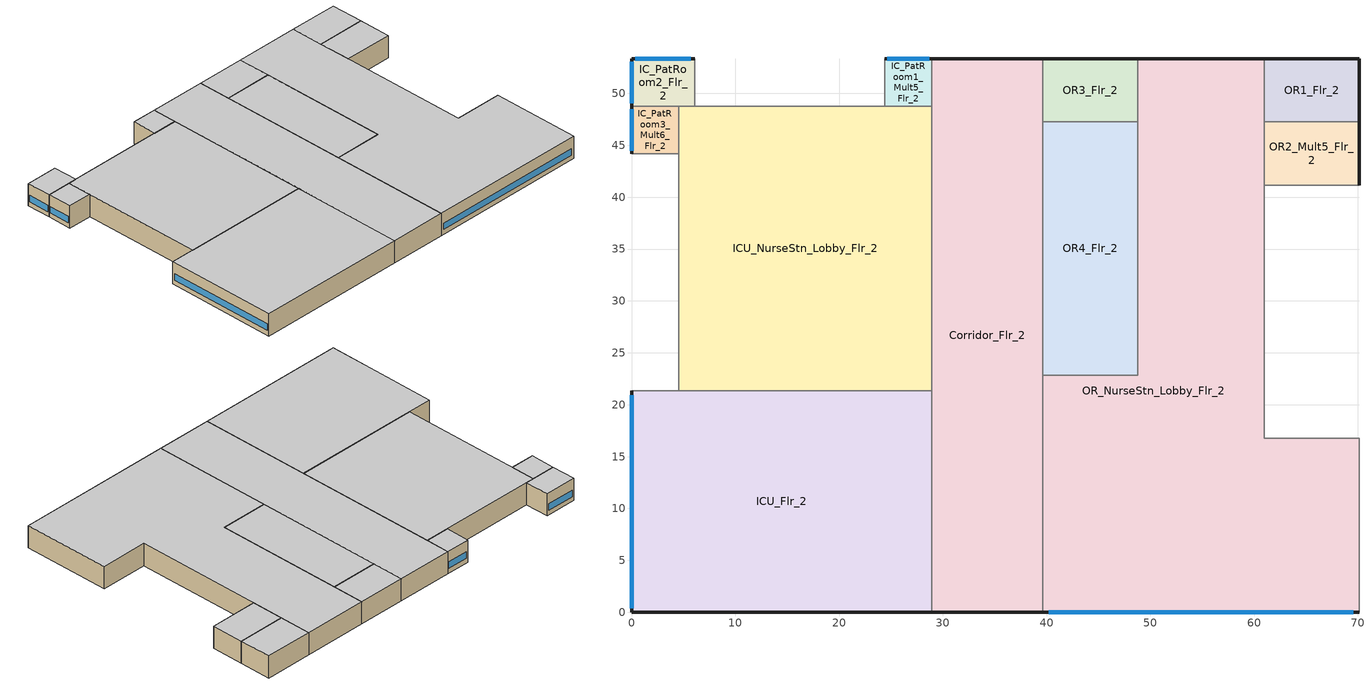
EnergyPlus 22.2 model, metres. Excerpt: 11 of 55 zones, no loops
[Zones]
Corridor_Flr_2
 floor adiabatic (INT-FLOOR-TOPSIDE): 39.62,53.34 39.62,0 28.96,0 28.96,53.34 z4.27
 wall outside (Mass Non-res Ext Wall): 39.62,53.34 28.96,53.34 / 28.96,0 39.62,0 z4.27:8.54
 wall adiabatic (int-walls): 39.62,0 39.62,53.34 / 28.96,53.34 28.96,0 z4.27:8.54
 ceiling adiabatic (INT-FLOOR-UNDERSIDE): 28.96,53.34 28.96,0 39.62,0 39.62,53.34 z8.54
ICU_Flr_2
 floor adiabatic (INT-FLOOR-TOPSIDE): 28.96,21.34 28.96,0 0,0 0,21.34 z4.27
 wall outside (Mass Non-res Ext Wall): 0,21.34 0,0 28.96,0 z4.27:8.54
 wall adiabatic (int-walls): 28.96,0 28.96,21.34 0,21.34 z4.27:8.54
 window (Window Non-res Fixed): 0,20.94 0,0.4 z5.18:6.4
 ceiling adiabatic (INT-FLOOR-UNDERSIDE): 0,21.34 0,0 28.96,0 28.96,21.34 z8.54
ICU_NurseStn_Lobby_Flr_2
 floor adiabatic (INT-FLOOR-TOPSIDE): 4.57,21.34 4.57,48.77 28.96,48.77 28.96,21.34 z4.27
 wall adiabatic (int-walls): 28.96,21.34 28.96,48.77 4.57,48.77 4.57,21.34 28.96,21.34 z4.27:8.54
 ceiling adiabatic (INT-FLOOR-UNDERSIDE): 4.57,21.34 28.96,21.34 28.96,48.77 4.57,48.77 z8.54
IC_PatRoom1_Mult5_Flr_2
 floor adiabatic (INT-FLOOR-TOPSIDE): 28.96,53.34 28.96,48.77 24.38,48.77 24.38,53.34 z4.27
 wall outside (Mass Non-res Ext Wall): 28.96,53.34 24.38,53.34 z4.27:8.54
 wall adiabatic (int-walls): 24.38,53.34 24.38,48.77 28.96,48.77 28.96,53.34 z4.27:8.54
 window (Window Non-res Fixed): 28.68,53.34 24.66,53.34 z5.18:6.4
 ceiling adiabatic (INT-FLOOR-UNDERSIDE): 24.38,53.34 24.38,48.77 28.96,48.77 28.96,53.34 z8.54
IC_PatRoom2_Flr_2
 floor adiabatic (INT-FLOOR-TOPSIDE): 6.1,53.34 6.1,48.77 0,48.77 0,53.34 z4.27
 wall outside (Mass Non-res Ext Wall): 6.1,53.34 0,53.34 0,48.77 z4.27:8.54
 wall adiabatic (int-walls): 0,48.77 6.1,48.77 6.1,53.34 z4.27:8.54
 window (Window Non-res Fixed): 5.73,53.34 0.37,53.34 / 0,53.07 0,49.04 z5.18:6.4
 ceiling adiabatic (INT-FLOOR-UNDERSIDE): 0,53.34 0,48.77 6.1,48.77 6.1,53.34 z8.54
IC_PatRoom3_Mult6_Flr_2
 floor adiabatic (INT-FLOOR-TOPSIDE): 4.57,48.77 4.57,44.2 0,44.2 0,48.77 z4.27
 wall outside (Mass Non-res Ext Wall): 0,48.77 0,44.2 z4.27:8.54
 wall adiabatic (int-walls): 0,44.2 4.57,44.2 4.57,48.77 0,48.77 z4.27:8.54
 window (Window Non-res Fixed): 0,48.49 0,44.47 z5.18:6.4
 ceiling adiabatic (INT-FLOOR-UNDERSIDE): 0,48.77 0,44.2 4.57,44.2 4.57,48.77 z8.54
OR1_Flr_2
 floor adiabatic (INT-FLOOR-TOPSIDE): 70.1,53.34 70.1,47.24 60.96,47.24 60.96,53.34 z4.27
 wall outside (Mass Non-res Ext Wall): 70.1,47.24 70.1,53.34 60.96,53.34 z4.27:8.54
 wall adiabatic (int-walls): 60.96,53.34 60.96,47.24 70.1,47.24 z4.27:8.54
 ceiling adiabatic (INT-FLOOR-UNDERSIDE): 60.96,53.34 60.96,47.24 70.1,47.24 70.1,53.34 z8.54
OR2_Mult5_Flr_2
 floor adiabatic (INT-FLOOR-TOPSIDE): 70.1,47.24 70.1,41.15 60.96,41.15 60.96,47.24 z4.27
 wall outside (Mass Non-res Ext Wall): 70.1,41.15 70.1,47.24 z4.27:8.54
 wall adiabatic (int-walls): 70.1,47.24 60.96,47.24 60.96,41.15 70.1,41.15 z4.27:8.54
 ceiling adiabatic (INT-FLOOR-UNDERSIDE): 60.96,47.24 60.96,41.15 70.1,41.15 70.1,47.24 z8.54
OR3_Flr_2
 floor adiabatic (INT-FLOOR-TOPSIDE): 48.77,53.34 48.77,47.24 39.62,47.24 39.62,53.34 z4.27
 wall outside (Mass Non-res Ext Wall): 48.77,53.34 39.62,53.34 z4.27:8.54
 wall adiabatic (int-walls): 39.62,53.34 39.62,47.24 48.77,47.24 48.77,53.34 z4.27:8.54
 ceiling adiabatic (INT-FLOOR-UNDERSIDE): 39.62,53.34 39.62,47.24 48.77,47.24 48.77,53.34 z8.54
OR4_Flr_2
 floor adiabatic (INT-FLOOR-TOPSIDE): 48.77,47.24 48.77,22.86 39.62,22.86 39.62,47.24 z4.27
 wall adiabatic (int-walls): 48.77,22.86 48.77,47.24 39.62,47.24 39.62,22.86 48.77,22.86 z4.27:8.54
 ceiling adiabatic (INT-FLOOR-UNDERSIDE): 39.62,47.24 39.62,22.86 48.77,22.86 48.77,47.24 z8.54
OR_NurseStn_Lobby_Flr_2
 floor adiabatic (INT-FLOOR-TOPSIDE): 39.62,0 39.62,22.86 48.77,22.86 48.77,53.34 60.96,53.34 60.96,16.76 70.1,16.76 70.1,0 z4.27
 wall outside (Mass Non-res Ext Wall): 60.96,53.34 48.77,53.34 / 39.62,0 70.1,0 z4.27:8.54
 wall adiabatic (int-walls): 70.1,0 70.1,16.76 60.96,16.76 60.96,53.34 / 48.77,53.34 48.77,22.86 39.62,22.86 39.62,0 z4.27:8.54
 window (Window Non-res Fixed): 40.2,0 69.53,0 z5.18:6.4
 ceiling adiabatic (INT-FLOOR-UNDERSIDE): 39.62,0 70.1,0 70.1,16.76 60.96,16.76 60.96,53.34 48.77,53.34 48.77,22.86 39.62,22.86 z8.54
[Building]
Ref Bldg Hospital Post1980_v1.3_5.0: North Axis {deg}=0; Terrain=City; Loads Convergence Tolerance Value {W}=0.04; Temperature Convergence Tolerance Value {deltaC}=0.2; Solar Distribution=FullInteriorAndExterior; Maximum Number of Warmup Days=25; Minimum Number of Warmup Days=6
[Site:Location]
USA NV-LAS VEGAS: Latitude {deg}=36.07; Longitude {deg}=-115.17; Time Zone {hr}=-8; Elevation {m}=664
[SizingPeriod:DesignDay] Day of Month=21; Humidity Condition Type=Wetbulb; Barometric Pressure {Pa}=93598; Rain Indicator=No; Snow Indicator=No; Daylight Saving Time Indicator=No; Solar Model Indicator=ASHRAEClearSky
Name | Month | Day Type | Maximum Dry-Bulb Temperature {C} | Daily Dry-Bulb Temperature Range {deltaC} | Wetbulb or DewPoint at Maximum Dry-Bulb {C} | Wind Speed {m/s} | Wind Direction {deg} | Sky Clearness
LAS_VEGAS Ann Htg 99.6% Condns DB | 1 | WinterDesignDay | -1.7 | 0 | -1.7 | 3.1 | 240 | 0
LAS_VEGAS Ann Clg .4% Condns WB=>MDB | 7 | SummerDesignDay | 34.7 | 13.6 | 21.9 | 5.3 | 230 | 1
[Site:WaterMainsTemperature]
Calculation Method=CORRELATION; Annual Average Outdoor Air Temperature {C}=19.48; Maximum Difference In Monthly Average Outdoor Air Temperatures {deltaC}=25.6
[Site:GroundTemperature:BuildingSurface]
18.89, 18.889, 18.895, 20.344, 20.899, 20.929, 20.753, 20.826, 21.013, 20.868, 19.246, 18.923
[Construction]
Mass Non-res Ext Wall: 1IN Stucco, 8IN Concrete HW, Mass NonRes Wall Insulation, 1/2IN Gypsum
int-walls: 1/2IN Gypsum, 1/2IN Gypsum
INT-FLOOR-TOPSIDE: MAT-CC05 4 HW CONCRETE, CP02 CARPET PAD
INT-FLOOR-UNDERSIDE: CP02 CARPET PAD, MAT-CC05 4 HW CONCRETE
Window Non-res Fixed: NonRes Fixed Assembly Window
InteriorFurnishings: Std Wood 6inch
[Material] Thermal Absorptance=0.9
Name | Roughness | Thickness {m} | Conductivity {W/m-K} | Density {kg/m3} | Specific Heat {J/kg-K} | Solar Absorptance | Visible Absorptance
Mass NonRes Wall Insulation | MediumRough | 0.00914642 | 0.049 | 265 | 836.8 | 0.7 | 0.7
Std Wood 6inch | MediumSmooth | 0.15 | 0.12 | 540 | 1210 | 0.7 | 0.7
1/2IN Gypsum | Smooth | 0.0127 | 0.16 | 784.9 | 830 | 0.92 | 0.92
1IN Stucco | Smooth | 0.0253 | 0.6918 | 1858 | 837 | 0.92 | 0.92
8IN CONCRETE HW | Rough | 0.2032 | 1.311 | 2240 | 836.8 | 0.7 | 0.7
MAT-CC05 4 HW CONCRETE | Rough | 0.1016 | 1.311 | 2240 | 836.8 | 0.7 | 0.7
[WindowMaterial:SimpleGlazingSystem]
NonRes Fixed Assembly Window: U-Factor {W/m2-K}=6.92716; Solar Heat Gain Coefficient=0.25
[Material:NoMass]
CP02 CARPET PAD: Roughness=VeryRough; Thermal Resistance {m2-K/W}=0.2165; Thermal Absorptance=0.9; Solar Absorptance=0.7; Visible Absorptance=0.8
[Zone] Type=1; Floor Area {m2}=autocalculate; Part of Total Floor Area=Yes
Name | Multiplier
Corridor_Flr_2; ICU_Flr_2; ICU_NurseStn_Lobby_Flr_2; IC_PatRoom2_Flr_2; OR1_Flr_2; OR3_Flr_2; OR4_Flr_2; OR_NurseStn_Lobby_Flr_2 | 1
IC_PatRoom1_Mult5_Flr_2; OR2_Mult5_Flr_2 | 5
IC_PatRoom3_Mult6_Flr_2 | 6
[People] Number of People Calculation Method=Area/Person; Fraction Radiant=0.3; Sensible Heat Fraction=AUTOCALCULATE; Activity Level Schedule=ACTIVITY_SCH; Enable ASHRAE 55 Comfort Warnings=No; Mean Radiant Temperature Calculation Type=ZoneAveraged; Work Efficiency Schedule=WORK_EFF_SCH; Clothing Insulation Calculation Method=ClothingInsulationSchedule; Clothing Insulation Schedule=CLOTHING_SCH; Air Velocity Schedule=AIR_VELO_SCH; Thermal Comfort Model 1 Type=FANGER
Name | Zone or ZoneList or Space or SpaceList | Number of People Schedule | Floor Area per Person {m2/person}
Corridor_Flr_2 People | Corridor_Flr_2 | ADMIN_OCC_SCH | 92.5926
ICU_Flr_2 People | ICU_Flr_2 | CRITICAL_OCC_SCH | 18.5874
ICU_NurseStn_Lobby_Flr_2 People | ICU_NurseStn_Lobby_Flr_2 | ADMIN_OCC_SCH | 69.9301
IC_PatRoom1_Mult5_Flr_2 People | IC_PatRoom1_Mult5_Flr_2 | CRITICAL_OCC_SCH | 18.5874
IC_PatRoom2_Flr_2 People | IC_PatRoom2_Flr_2 | CRITICAL_OCC_SCH | 18.5874
IC_PatRoom3_Mult6_Flr_2 People | IC_PatRoom3_Mult6_Flr_2 | CRITICAL_OCC_SCH | 18.5874
OR1_Flr_2 People | OR1_Flr_2 | CRITICAL_OCC_SCH | 18.5874
OR2_Mult5_Flr_2 People | OR2_Mult5_Flr_2 | CRITICAL_OCC_SCH | 18.5874
OR3_Flr_2 People | OR3_Flr_2 | CRITICAL_OCC_SCH | 18.5874
OR4_Flr_2 People | OR4_Flr_2 | CRITICAL_OCC_SCH | 18.5874
OR_NurseStn_Lobby_Flr_2 People | OR_NurseStn_Lobby_Flr_2 | ADMIN_OCC_SCH | 69.9301
[Lights] Design Level Calculation Method=Watts/Area; Return Air Fraction=0; Fraction Radiant=0.7; Fraction Visible=0.2; Fraction Replaceable=1; Return Air Fraction Calculated from Plenum Temperature=No
Name | Zone or ZoneList or Space or SpaceList | Schedule | Watts per Zone Floor Area {W/m2}
Corridor_Flr_2_Lights | Corridor_Flr_2 | ADMIN_LIGHT_SCH | 14.59
ICU_Flr_2_Lights | ICU_Flr_2 | CRITICAL_LIGHT_SCH | 41.35
ICU_NurseStn_Lobby_Flr_2_Lights | ICU_NurseStn_Lobby_Flr_2 | ADMIN_LIGHT_SCH | 18.45
IC_PatRoom1_Mult5_Flr_2_Lights | IC_PatRoom1_Mult5_Flr_2 | CRITICAL_LIGHT_SCH | 41.35
IC_PatRoom2_Flr_2_Lights | IC_PatRoom2_Flr_2 | CRITICAL_LIGHT_SCH | 41.35
IC_PatRoom3_Mult6_Flr_2_Lights | IC_PatRoom3_Mult6_Flr_2 | CRITICAL_LIGHT_SCH | 41.35
OR1_Flr_2_Lights | OR1_Flr_2 | CRITICAL_LIGHT_SCH | 104.9
OR2_Mult5_Flr_2_Lights | OR2_Mult5_Flr_2 | CRITICAL_LIGHT_SCH | 104.9
OR3_Flr_2_Lights | OR3_Flr_2 | CRITICAL_LIGHT_SCH | 104.9
OR4_Flr_2_Lights | OR4_Flr_2 | CRITICAL_LIGHT_SCH | 104.9
OR_NurseStn_Lobby_Flr_2_Lights | OR_NurseStn_Lobby_Flr_2 | ADMIN_LIGHT_SCH | 15.7
[ElectricEquipment] Design Level Calculation Method=Watts/Area; Fraction Latent=0; Fraction Radiant=0.5; Fraction Lost=0
Name | Zone or ZoneList or Space or SpaceList | Schedule | Watts per Zone Floor Area {W/m2}
ICU_Flr_2_MiscPlug_Equip | ICU_Flr_2 | CRITICAL_EQUIP_SCH | 32.28
ICU_NurseStn_Lobby_Flr_2_MiscPlug_Equip | ICU_NurseStn_Lobby_Flr_2 | ADMIN_EQUIP_SCH | 21.52
IC_PatRoom1_Mult5_Flr_2_MiscPlug_Equip | IC_PatRoom1_Mult5_Flr_2 | CRITICAL_EQUIP_SCH | 32.28
IC_PatRoom2_Flr_2_MiscPlug_Equip | IC_PatRoom2_Flr_2 | CRITICAL_EQUIP_SCH | 32.28
IC_PatRoom3_Mult6_Flr_2_MiscPlug_Equip | IC_PatRoom3_Mult6_Flr_2 | CRITICAL_EQUIP_SCH | 32.28
OR1_Flr_2_MiscPlug_Equip | OR1_Flr_2 | CRITICAL_EQUIP_SCH | 43.04
OR2_Mult5_Flr_2_MiscPlug_Equip | OR2_Mult5_Flr_2 | CRITICAL_EQUIP_SCH | 43.04
OR3_Flr_2_MiscPlug_Equip | OR3_Flr_2 | CRITICAL_EQUIP_SCH | 43.04
OR4_Flr_2_MiscPlug_Equip | OR4_Flr_2 | CRITICAL_EQUIP_SCH | 43.04
OR_NurseStn_Lobby_Flr_2_MiscPlug_Equip | OR_NurseStn_Lobby_Flr_2 | ADMIN_EQUIP_SCH | 11.19
[Exterior:Lights]
Exterior Facade Lighting: Schedule=ALWAYS_ON; Design Level {W}=20829; Control Option=AstronomicalClock
[Exterior:FuelEquipment]
Elevators: Fuel Use Type=Electricity; Schedule=BLDG_ELEVATORS; Design Level {W}=162963
[ZoneInfiltration:DesignFlowRate] Schedule=INFIL_QUARTER_ON_SCH; Design Flow Rate Calculation Method=Flow/ExteriorWallArea; Flow Rate per Exterior Surface Area {m3/s-m2}=0.001133; Constant Term Coefficient=1; Temperature Term Coefficient=0; Velocity Term Coefficient=0; Velocity Squared Term Coefficient=0
Name | Zone or ZoneList or Space or SpaceList
Corridor_Flr_2_Infiltration | Corridor_Flr_2
ICU_Flr_2_Infiltration | ICU_Flr_2
IC_PatRoom1_Mult5_Flr_2_Infiltration | IC_PatRoom1_Mult5_Flr_2
IC_PatRoom2_Flr_2_Infiltration | IC_PatRoom2_Flr_2
IC_PatRoom3_Mult6_Flr_2_Infiltration | IC_PatRoom3_Mult6_Flr_2
OR1_Flr_2_Infiltration | OR1_Flr_2
OR2_Mult5_Flr_2_Infiltration | OR2_Mult5_Flr_2
OR3_Flr_2_Infiltration | OR3_Flr_2
OR_NurseStn_Lobby_Flr_2_Infiltration | OR_NurseStn_Lobby_Flr_2
[InternalMass] Construction=InteriorFurnishings
Name | Zone or ZoneList | Surface Area {m2}
Corridor_Flr_2 Internal Mass | Corridor_Flr_2 | 1138.06
ICU_Flr_2 Internal Mass | ICU_Flr_2 | 1235.93
ICU_NurseStn_Lobby_Flr_2 Internal Mass | ICU_NurseStn_Lobby_Flr_2 | 1337.54
IC_PatRoom1_Mult5_Flr_2 Internal Mass | IC_PatRoom1_Mult5_Flr_2 | 41.8064
IC_PatRoom2_Flr_2 Internal Mass | IC_PatRoom2_Flr_2 | 55.7418
IC_PatRoom3_Mult6_Flr_2 Internal Mass | IC_PatRoom3_Mult6_Flr_2 | 41.8064
OR1_Flr_2 Internal Mass | OR1_Flr_2 | 111.4836
OR2_Mult5_Flr_2 Internal Mass | OR2_Mult5_Flr_2 | 111.4836
OR3_Flr_2 Internal Mass | OR3_Flr_2 | 111.4836
OR4_Flr_2 Internal Mass | OR4_Flr_2 | 445.9346
OR_NurseStn_Lobby_Flr_2 Internal Mass | OR_NurseStn_Lobby_Flr_2 | 2025.29
[Schedule:Compact]
ALWAYS_ON: Through: 12/31, For: AllDays, Until: 24:00, 1
ADMIN_EQUIP_SCH: Through: 12/31, For: Weekdays, Until: 04:00, 0.3, Until: 06:00, 0.5, Until: 18:00, 1, Until: 20:00, 0.5, Until: 24:00, 0.3, For: SummerDesignDay, Until: 04:00, 0.3, Until: 06:00, 0.5, Until: 18:00, 1, Until: 20:00, 0.5, Until: 24:00, 0.3, For: WinterDesignDay, Until: 24:00, 0.3, For: Saturday, Until: 07:00, 0.3, Until: 09:00, 0.5, Until: 15:00, 0.8, Until: 20:00, 0.5, Until: 24:00, 0.3, For: AllOtherDays, Until: 08:00, 0.3, Until: 17:00, 0.5, Until: 24:00, 0.3
ADMIN_LIGHT_SCH: Through: 12/31, For: Weekdays, Until: 04:00, 0.1, Until: 06:00, 0.3, Until: 07:00, 0.6, Until: 18:00, 0.9, Until: 20:00, 0.6, Until: 22:00, 0.3, Until: 24:00, 0.1, For: SummerDesignDay, Until: 04:00, 0.1, Until: 06:00, 0.3, Until: 07:00, 0.6, Until: 18:00, 0.9, Until: 20:00, 0.6, Until: 22:00, 0.3, Until: 24:00, 0.1, For: WinterDesignDay, Until: 07:00, 0.1, Until: 09:00, 0.3, Until: 15:00, 0.4, Until: 20:00, 0.3, Until: 24:00, 0.1, For: Saturday, Until: 07:00, 0.1, Until: 09:00, 0.3, Until: 15:00, 0.4, Until: 20:00, 0.3, Until: 24:00, 0.1, For: AllOtherDays, Until: 08:00, 0.05, Until: 17:00, 0.1, Until: 24:00, 0.05
ADMIN_OCC_SCH: Through: 12/31, For: Weekdays, Until: 04:00, 0.05, Until: 06:00, 0.2, Until: 07:00, 0.5, Until: 18:00, 0.9, Until: 20:00, 0.5, Until: 22:00, 0.2, Until: 24:00, 0.05, For: SummerDesignDay, Until: 04:00, 0.05, Until: 06:00, 0.2, Until: 07:00, 0.5, Until: 18:00, 0.9, Until: 20:00, 0.5, Until: 22:00, 0.2, Until: 24:00, 0.05, For: WinterDesignDay, Until: 07:00, 0.05, Until: 09:00, 0.2, Until: 15:00, 0.3, Until: 20:00, 0.2, Until: 24:00, 0.05, For: Saturday, Until: 07:00, 0.05, Until: 09:00, 0.2, Until: 15:00, 0.3, Until: 20:00, 0.2, Until: 24:00, 0.05, For: Sunday Holidays AllOtherDays, Until: 08:00, 0, Until: 17:00, 0.05, Until: 24:00, 0
BLDG_ELEVATORS: Through: 12/31, For: Weekdays SummerDesignDay, Until: 07:00, 0.2, Until: 08:00, 0.5, Until: 09:00, 0.75, Until: 10:00, 1, Until: 11:00, 1, Until: 12:00, 1, Until: 13:00, 0.75, Until: 14:00, 1, Until: 15:00, 1, Until: 16:00, 1, Until: 17:00, 1, Until: 18:00, 1, Until: 19:00, 0.52, Until: 20:00, 0.52, Until: 21:00, 0.52, Until: 22:00, 0.28, Until: 24:00, 0.2, For: Saturday WinterDesignDay, Until: 07:00, 0.2, Until: 08:00, 0.4, Until: 09:00, 0.46, Until: 10:00, 0.7, Until: 11:00, 0.7, Until: 12:00, 0.7, Until: 13:00, 0.51, Until: 14:00, 0.51, Until: 15:00, 0.51, Until: 16:00, 0.51, Until: 17:00, 0.51, Until: 18:00, 0.25, Until: 24:00, 0.2, For: AllOtherDays, Until: 08:00, 0.2, Until: 16:00, 0.4, Until: 24:00, 0.2
CRITICAL_EQUIP_SCH: Through: 12/31, For: Weekdays, Until: 04:00, 0.5, Until: 06:00, 0.5, Until: 18:00, 1, Until: 20:00, 0.8, Until: 24:00, 0.5, For: SummerDesignDay, Until: 04:00, 0.5, Until: 06:00, 0.5, Until: 18:00, 1, Until: 20:00, 0.8, Until: 24:00, 0.5, For: WinterDesignDay, Until: 24:00, 0.3, For: Saturday, Until: 04:00, 0.5, Until: 06:00, 0.5, Until: 18:00, 1, Until: 20:00, 0.8, Until: 24:00, 0.5, For: Sunday Holidays AllOtherDays, Until: 04:00, 0.5, Until: 06:00, 0.5, Until: 18:00, 1, Until: 20:00, 0.8, Until: 24:00, 0.5
CRITICAL_LIGHT_SCH: Through: 12/31, For: Weekdays, Until: 04:00, 0.5, Until: 06:00, 0.7, Until: 18:00, 0.9, Until: 22:00, 0.7, Until: 24:00, 0.5, For: SummerDesignDay, Until: 04:00, 0.5, Until: 06:00, 0.7, Until: 18:00, 0.9, Until: 22:00, 0.7, Until: 24:00, 0.5, For: WinterDesignDay, Until: 04:00, 0.5, Until: 06:00, 0.7, Until: 18:00, 0.9, Until: 22:00, 0.7, Until: 24:00, 0.5, For: Saturday, Until: 04:00, 0.5, Until: 06:00, 0.7, Until: 18:00, 0.9, Until: 22:00, 0.7, Until: 24:00, 0.5, For: AllOtherDays, Until: 04:00, 0.5, Until: 06:00, 0.7, Until: 18:00, 0.9, Until: 22:00, 0.7, Until: 24:00, 0.5
CRITICAL_OCC_SCH: Through: 12/31, For: Weekdays, Until: 04:00, 0.4, Until: 06:00, 0.65, Until: 18:00, 0.9, Until: 22:00, 0.65, Until: 24:00, 0.4, For: SummerDesignDay, Until: 04:00, 0.4, Until: 06:00, 0.65, Until: 18:00, 0.9, Until: 22:00, 0.65, Until: 24:00, 0.4, For: WinterDesignDay, Until: 04:00, 0.4, Until: 06:00, 0.65, Until: 18:00, 0.9, Until: 22:00, 0.65, Until: 24:00, 0.4, For: Saturday, Until: 04:00, 0.4, Until: 06:00, 0.65, Until: 18:00, 0.9, Until: 22:00, 0.65, Until: 24:00, 0.4, For: AllOtherDays, Until: 04:00, 0.4, Until: 06:00, 0.65, Until: 18:00, 0.9, Until: 22:00, 0.65, Until: 24:00, 0.4
INFIL_QUARTER_ON_SCH: Through: 12/31, For: Weekdays, Until: 24:00, 0.25, For: Saturday, Until: 24:00, 0.25, For: SummerDesignDay WinterDesignDay, Until: 24:00, 1, For: AllOtherDays, Until: 24:00, 0.25
WORK_EFF_SCH: Through: 12/31, For: AllDays, Until: 24:00, 0
CLOTHING_SCH: Through: 04/30, For: AllDays, Until: 24:00, 1, Through: 09/30, For: AllDays, Until: 24:00, 0.5, Through: 12/31, For: AllDays, Until: 24:00, 1
ACTIVITY_SCH: Through: 12/31, For: AllDays, Until: 24:00, 120
AIR_VELO_SCH: Through: 12/31, For: AllDays, Until: 24:00, 0.2
